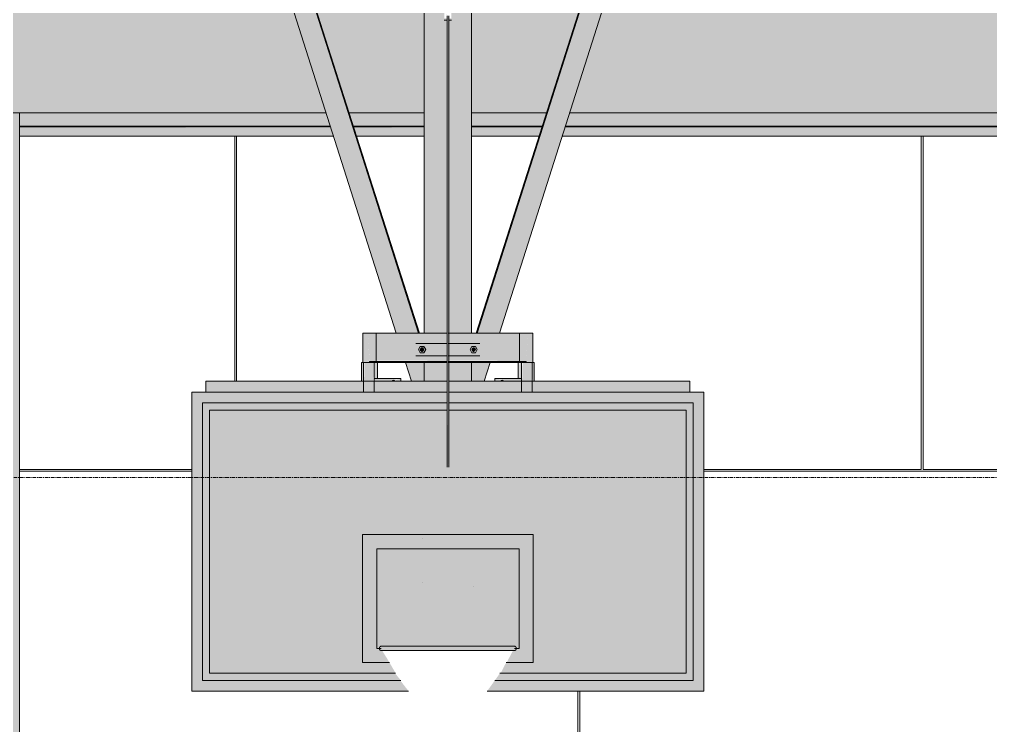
# Model space of a CAD drawing. Header units: inches. Extents: x -54868 to -186, y -265 to 853.
# Drawn here: x -13301.8 to -13165.3, y 109.2 to 208.4 of the extents above; entities that cross this region are included whole.
import ezdxf

# ---------------------------------------------------------------- set-up
doc = ezdxf.new("R2010")
doc.units = ezdxf.units.IN
doc.header["$MEASUREMENT"] = 0
doc.linetypes.add('Grid Line 1_2_', pattern=[0.875, 0.5, -0.125, 0.125, -0.125])
for name, color, linetype, lineweight in [('A-FLOR-LEVL', 51, 'Continuous', 9), ('A-WALL-PATT', 111, 'Continuous', 9), ('L-SITE-WALL', 31, 'Continuous', 9), ('M-HVAC-DUCT', 70, 'Continuous', 9), ('Q-SPCQ', 91, 'Continuous', 9), ('S-BEAM', 12, 'Continuous', 9), ('S-COLS', 52, 'Continuous', 9)]:
    doc.layers.add(name, color=color, linetype=linetype, lineweight=lineweight)

# ---------------------------------------------------------------- blocks, each defined once
blk = doc.blocks.new('Girt_Z - 8_D-V137-Section 6')
at = {"layer": 'S-BEAM'}
h = blk.add_hatch(color=256, dxfattribs=at)
h.paths.add_polyline_path([(-24234.89, 193.38), (-23963.39, 193.38), (-23963.39, 195.27), (-24216.39, 195.27), (-24216.39, 195.7), (-24234.89, 195.7)], flags=0)
h.paths.add_polyline_path([(-25121.39, 193.38), (-25121.39, 195.27), (-25392.89, 195.27), (-25392.89, 193.38), (-25258.01, 193.38)], flags=0)
h.paths.add_polyline_path([(-22801.26, 193.38), (-22801.26, 195.27), (-23076.89, 195.27), (-23076.89, 193.38), (-22804.3, 193.38)], flags=0)
h.paths.add_polyline_path([(-25103.39, 193.38), (-24973.13, 193.38), (-24973.73, 195.27), (-25103.39, 195.27)], flags=0)
h.paths.add_polyline_path([(-25914.63, 193.38), (-25913.59, 193.43), (-25914.15, 193.61), (-25916.39, 194.65), (-25917.89, 195.7), (-25971.39, 195.7), (-25971.39, 193.38), (-25923.27, 193.38)], flags=0)
h.paths.add_polyline_path([(-23094.89, 193.38), (-23094.89, 195.27), (-23366.39, 195.27), (-23366.39, 193.38), (-23184.45, 193.38)], flags=0)
h.paths.add_polyline_path([(-25410.89, 193.38), (-25410.89, 195.27), (-25605.05, 195.27), (-25605.65, 193.38), (-25534.48, 193.38)], flags=0)
h.paths.add_polyline_path([(-23384.39, 193.38), (-23384.39, 195.27), (-23655.89, 195.27), (-23655.89, 193.38), (-23460.92, 193.38)], flags=0)
h.paths.add_polyline_path([(-23673.89, 193.38), (-23673.89, 195.27), (-23945.39, 195.27), (-23945.39, 193.38), (-23737.4, 193.38)], flags=0)
h.paths.add_polyline_path([(-24969.86, 193.38), (-24959.92, 193.38), (-24959.92, 195.27), (-24970.46, 195.27)], flags=0)
h.paths.add_polyline_path([(-25863.89, 193.38), (-25700.39, 193.38), (-25700.39, 195.27), (-25863.89, 195.27), (-25863.89, 193.39)], flags=0)
h.paths.add_polyline_path([(-24290.35, 193.38), (-24252.89, 193.38), (-24252.89, 195.7), (-24270.89, 195.7), (-24270.89, 195.27), (-24524.39, 195.27), (-24524.39, 193.38), (-24428.58, 193.38)], flags=0)
h.paths.add_polyline_path([(-24542.39, 193.38), (-24542.39, 195.27), (-24813.89, 195.27), (-24813.89, 193.38), (-24566.82, 193.38)], flags=0)
h.paths.add_polyline_path([(-25682.39, 193.38), (-25638.69, 193.38), (-25639.3, 195.27), (-25682.39, 195.27)], flags=0)
h.paths.add_polyline_path([(-24831.89, 193.38), (-24831.89, 195.27), (-24939.48, 195.27), (-24940.09, 193.38), (-24843.29, 193.38)], flags=0)
h.paths.add_polyline_path([(-25635.42, 193.38), (-25625.49, 193.38), (-25625.49, 195.27), (-25636.03, 195.27)], flags=0)
h.paths.add_polyline_path([(-24943.36, 193.38), (-24942.75, 195.27), (-24953.29, 195.27), (-24953.29, 193.38), (-24946.97, 193.38)], flags=0)
h.paths.add_polyline_path([(-25618.86, 193.38), (-25608.92, 193.38), (-25608.32, 195.27), (-25618.86, 195.27)], flags=0)
h = blk.add_hatch(color=256, dxfattribs=at)
h.paths.add_polyline_path([(-25971.39, 193.12), (-25912.71, 193.19), (-25913.27, 193.3), (-25971.39, 193.28), (-25971.39, 193.21)], flags=0)
h.paths.add_polyline_path([(-24959.92, 193.12), (-24959.92, 193.3), (-24969.82, 193.26), (-24969.77, 193.12), (-24964.25, 193.12)], flags=0)
h.paths.add_polyline_path([(-24953.29, 193.12), (-24943.42, 193.18), (-24943.38, 193.3), (-24953.29, 193.26), (-24953.29, 193.18)], flags=0)
h.paths.add_polyline_path([(-22801.26, 193.12), (-22801.26, 193.3), (-23076.89, 193.22), (-23076.89, 193.12), (-22804.3, 193.12)], flags=0)
h.paths.add_polyline_path([(-24973.04, 193.12), (-24973.1, 193.3), (-25103.39, 193.26), (-25103.39, 193.12), (-24981.53, 193.12)], flags=0)
h.paths.add_polyline_path([(-24940.17, 193.12), (-24831.89, 193.18), (-24831.89, 193.3), (-24940.12, 193.26), (-24940.15, 193.18)], flags=0)
h.paths.add_polyline_path([(-23094.89, 193.12), (-23094.89, 193.3), (-23366.39, 193.22), (-23366.39, 193.12), (-23184.45, 193.12)], flags=0)
h.paths.add_polyline_path([(-25863.89, 193.12), (-25700.39, 193.2), (-25700.39, 193.3), (-25863.89, 193.28), (-25863.89, 193.21)], flags=0)
h.paths.add_polyline_path([(-25121.39, 193.12), (-25121.39, 193.3), (-25392.89, 193.27), (-25392.89, 193.12), (-25258.01, 193.12)], flags=0)
h.paths.add_polyline_path([(-24813.89, 193.12), (-24542.39, 193.17), (-24542.39, 193.3), (-24813.89, 193.25), (-24813.89, 193.18)], flags=0)
h.paths.add_polyline_path([(-25410.89, 193.12), (-25410.89, 193.3), (-25605.69, 193.27), (-25605.74, 193.12), (-25534.48, 193.12)], flags=0)
h.paths.add_polyline_path([(-23384.39, 193.12), (-23384.39, 193.3), (-23655.89, 193.23), (-23655.89, 193.12), (-23460.92, 193.12)], flags=0)
h.paths.add_polyline_path([(-25682.39, 193.12), (-25638.64, 193.2), (-25638.67, 193.3), (-25682.39, 193.27), (-25682.39, 193.2)], flags=0)
h.paths.add_polyline_path([(-24524.39, 193.12), (-24252.89, 193.16), (-24252.89, 193.3), (-24524.39, 193.25), (-24524.39, 193.17)], flags=0)
h.paths.add_polyline_path([(-23673.89, 193.12), (-23673.89, 193.3), (-23945.39, 193.24), (-23945.39, 193.12), (-23737.4, 193.12)], flags=0)
h.paths.add_polyline_path([(-24234.89, 193.12), (-23963.39, 193.15), (-23963.39, 193.3), (-24234.89, 193.24), (-24234.89, 193.16)], flags=0)
h.paths.add_polyline_path([(-25635.34, 193.12), (-25625.49, 193.2), (-25625.49, 193.3), (-25635.39, 193.27), (-25635.37, 193.2)], flags=0)
h.paths.add_polyline_path([(-25609.01, 193.12), (-25608.95, 193.3), (-25618.86, 193.27), (-25618.86, 193.12)], flags=0)
h = blk.add_hatch(color=256, dxfattribs=at)
h.paths.add_polyline_path([(-22801.26, 192), (-22801.26, 193.12), (-23076.89, 193.12), (-23076.89, 192), (-22804.3, 192)], flags=0)
h.paths.add_polyline_path([(-25971.39, 192), (-25700.39, 192), (-25700.39, 193.12), (-25863.89, 193.12), (-25863.89, 192.64), (-25909.36, 192.68), (-25911.88, 192.97), (-25912.42, 193.12), (-25971.39, 193.12)], flags=0)
h.paths.add_polyline_path([(-23094.89, 192), (-23094.89, 193.12), (-23366.39, 193.12), (-23366.39, 192), (-23184.45, 192)], flags=0)
h.paths.add_polyline_path([(-23384.39, 192), (-23384.39, 193.12), (-23655.89, 193.12), (-23655.89, 192), (-23460.92, 192)], flags=0)
h.paths.add_polyline_path([(-23673.89, 192), (-23673.89, 193.12), (-23945.39, 193.12), (-23945.39, 192), (-23737.4, 192)], flags=0)
h.paths.add_polyline_path([(-23963.39, 192), (-23963.39, 193.12), (-24234.89, 193.12), (-24234.89, 192), (-24013.87, 192)], flags=0)
h.paths.add_polyline_path([(-24252.89, 192), (-24252.89, 193.12), (-24524.39, 193.12), (-24524.39, 192), (-24290.35, 192)], flags=0)
h.paths.add_polyline_path([(-24542.39, 192), (-24542.39, 193.12), (-24813.89, 193.12), (-24813.89, 192), (-24566.82, 192)], flags=0)
h.paths.add_polyline_path([(-24831.89, 192), (-24831.89, 193.12), (-24940.17, 193.12), (-24940.53, 192), (-24843.29, 192)], flags=0)
h.paths.add_polyline_path([(-24943.8, 192), (-24943.44, 193.12), (-24953.29, 193.12), (-24953.29, 192), (-24946.97, 192)], flags=0)
h.paths.add_polyline_path([(-24959.92, 192), (-24959.92, 193.12), (-24969.77, 193.12), (-24969.42, 192), (-24964.25, 192)], flags=0)
h.paths.add_polyline_path([(-24972.69, 192), (-24973.04, 193.12), (-25103.39, 193.12), (-25103.39, 192), (-24981.53, 192)], flags=0)
h.paths.add_polyline_path([(-25121.39, 192), (-25121.39, 193.12), (-25392.89, 193.12), (-25392.89, 192), (-25258.01, 192)], flags=0)
h.paths.add_polyline_path([(-25410.89, 192), (-25410.89, 193.12), (-25605.74, 193.12), (-25606.09, 192), (-25534.48, 192)], flags=0)
h.paths.add_polyline_path([(-25609.36, 192), (-25609.01, 193.12), (-25618.86, 193.12), (-25618.86, 192)], flags=0)
h.paths.add_polyline_path([(-25625.49, 192), (-25625.49, 193.12), (-25635.34, 193.12), (-25634.98, 192), (-25629.52, 192)], flags=0)
h.paths.add_polyline_path([(-25663.77, 192), (-25638.26, 192), (-25638.61, 193.12), (-25682.39, 193.12), (-25682.39, 192), (-25666.61, 192)], flags=0)
h = blk.add_hatch(color=256, dxfattribs=at)
h.paths.add_polyline_path([(-22801.26, 193.3), (-22801.26, 193.38), (-22804.3, 193.3)], flags=0)
h.paths.add_polyline_path([(-25638.67, 193.3), (-25638.69, 193.38), (-25663.77, 193.3)], flags=0)
h.paths.add_polyline_path([(-23094.89, 193.3), (-23094.89, 193.38), (-23184.45, 193.3)], flags=0)
h.paths.add_polyline_path([(-24959.92, 193.3), (-24959.92, 193.38), (-24964.25, 193.3)], flags=0)
h.paths.add_polyline_path([(-23384.39, 193.3), (-23384.39, 193.38), (-23460.92, 193.3)], flags=0)
h.paths.add_polyline_path([(-25700.39, 193.3), (-25700.39, 193.38), (-25741.83, 193.3)], flags=0)
h.paths.add_polyline_path([(-24973.1, 193.3), (-24973.13, 193.38), (-24981.53, 193.3)], flags=0)
h.paths.add_polyline_path([(-23673.89, 193.3), (-23673.89, 193.38), (-23737.4, 193.3)], flags=0)
for p, q in [((-25638.69, 193.38), (-25682.39, 193.38)), ((-25638.67, 193.3), (-25682.39, 193.3)), ((-25625.49, 193.38), (-25635.42, 193.38)), ((-25625.49, 193.3), (-25635.4, 193.3)), ((-25608.92, 193.38), (-25618.86, 193.38)), ((-25608.95, 193.3), (-25618.86, 193.3)), ((-25410.89, 193.3), (-25605.68, 193.3)), ((-25410.89, 193.38), (-25605.65, 193.38))]:
    blk.add_line(p, q, dxfattribs=at)
blk = doc.blocks.new('Basketball_Backstop-Performance_Sports_Systems-3103-Ceiling_Hung - 27_-0_ to 27_-11 7_8_-652462-Section 6')
at = {"layer": 'Q-SPCQ'}
h = blk.add_hatch(color=256, dxfattribs=at)
h.paths.add_polyline_path([(-25627.27, 157.56), (-25625.39, 157.56), (-25625.39, 160.19), (-25628.11, 160.19)], flags=0)
h.paths.add_polyline_path([(-25626.29, 164.31), (-25663.62, 281.37), (-25665.19, 281.37), (-25666.61, 280.92), (-25629.43, 164.31)], flags=0)
for points in [[(-25626.29, 164.31), (-25626.15, 164.31), (-25663.49, 281.37), (-25663.62, 281.37), (-25626.66, 165.48)], [(-25618.19, 164.31), (-25618.06, 164.31), (-25580.73, 281.37), (-25580.86, 281.37), (-25617.82, 165.48)], [(-25622.17, 145.86), (-25622.06, 145.96), (-25622.04, 146.07), (-25622.11, 208.89), (-25622.17, 208.88), (-25622.17, 146.73)], [(-25625.92, 161.78), (-25625.62, 161.82), (-25625.58, 162.12), (-25625.92, 162.22), (-25626.02, 162.12)], [(-25618.55, 161.75), (-25618.33, 161.87), (-25618.3, 162), (-25618.48, 162.24), (-25618.73, 162.18), (-25618.8, 162), (-25618.73, 161.82)], [(-25634.3, 157.56), (-25634.05, 157.56), (-25634.11, 160.19), (-25634.3, 160.19)], [(-25634.05, 157.56), (-25633.92, 157.56), (-25633.99, 160.19), (-25634.05, 160.19)], [(-25633.92, 157.56), (-25632.67, 157.56), (-25632.67, 160.19), (-25633.92, 160.19)], [(-25632.55, 157.56), (-25632.55, 157.62), (-25632.61, 160.19), (-25632.67, 160.19), (-25632.61, 157.56), (-25632.56, 157.56)], [(-25632.3, 157.94), (-25632.3, 160.19), (-25632.55, 160.19), (-25632.55, 157.94)], [(-25632.3, 157.94), (-25632.05, 157.94), (-25632.12, 160.19), (-25632.3, 160.19)], [(-25612.24, 157.94), (-25612.05, 157.94), (-25612.11, 160.19), (-25612.3, 160.19), (-25612.26, 157.94)], [(-25611.8, 157.94), (-25611.8, 160.19), (-25612.05, 160.19), (-25612.05, 157.94)], [(-25611.7, 157.56), (-25611.67, 157.56), (-25611.74, 160.19), (-25611.8, 160.19), (-25611.73, 157.56), (-25611.71, 157.56)], [(-25610.42, 157.56), (-25610.42, 160.19), (-25611.67, 160.19), (-25611.67, 157.56)], [(-25610.3, 157.56), (-25610.36, 160.19), (-25610.42, 160.19), (-25610.36, 157.56), (-25610.3, 157.56)], [(-25610.06, 157.56), (-25610.05, 157.56), (-25610.12, 160.19), (-25610.3, 160.19), (-25610.22, 157.56), (-25610.08, 157.56)], [(-25612.79, 120), (-25612.59, 120.16), (-25612.85, 120.27), (-25613.29, 120.31), (-25614.04, 120.26), (-25617.03, 120.28), (-25617.03, 120.25), (-25619.2, 120.31), (-25621.09, 120.26), (-25623.18, 120.31), (-25625.37, 120.28), (-25626.98, 120.31), (-25629.85, 120.3), (-25631.5, 120.27), (-25631.76, 120.16), (-25631.5, 120), (-25612.85, 120)], [(-25621.17, 119.69), (-25618.26, 119.71), (-25616.56, 119.71), (-25613.51, 119.69), (-25612.85, 119.73), (-25612.59, 119.84), (-25612.85, 120), (-25631.56, 120), (-25631.76, 119.84), (-25631.5, 119.73), (-25631, 119.69), (-25629.52, 119.72), (-25627.32, 119.72), (-25625.2, 119.69), (-25625.15, 119.69), (-25623.26, 119.74), (-25621.22, 119.69)]]:
    blk.add_hatch(color=256, dxfattribs=at).paths.add_polyline_path(points, flags=0)
h = blk.add_hatch(color=256, dxfattribs=at)
h.paths.add_polyline_path([(-25625.13, 157.56), (-25622.29, 157.56), (-25622.29, 160.19), (-25625.39, 160.19), (-25625.37, 157.56)], flags=0)
h.paths.add_polyline_path([(-25620.72, 157.56), (-25618.96, 157.56), (-25618.97, 160.19), (-25622.04, 160.19), (-25622.04, 157.56), (-25620.88, 157.56)], flags=0)
h.paths.add_polyline_path([(-25618.97, 164.31), (-25618.86, 164.31), (-25618.94, 224.79), (-25619.94, 224.75), (-25622.01, 224.75), (-25621.95, 213.06), (-25621.67, 213.06), (-25621.67, 211.92), (-25621.79, 211.92), (-25621.79, 211.69), (-25621.67, 211.64), (-25621.67, 210.67), (-25621.23, 210.67), (-25621.23, 210.42), (-25621.11, 210.36), (-25621.11, 209.94), (-25621.23, 209.94), (-25621.32, 209.7), (-25621.67, 209.64), (-25621.67, 208.57), (-25621.79, 208.57), (-25621.86, 208.56), (-25621.98, 208.56), (-25622.04, 164.31), (-25619.07, 164.31)], flags=0)
h.paths.add_polyline_path([(-25622.36, 208.88), (-25622.29, 209.12), (-25622.36, 209.06)], flags=0)
h.paths.add_polyline_path([(-25623.32, 224.76), (-25623.66, 224.79), (-25623.48, 224.77)], flags=0)
h.paths.add_polyline_path([(-25625.2, 164.31), (-25622.29, 164.31), (-25622.36, 208.56), (-25622.48, 208.57), (-25622.54, 208.57), (-25622.67, 208.57), (-25622.67, 209.75), (-25623.11, 209.75), (-25623.11, 209.94), (-25623.23, 210.01), (-25623.23, 210.42), (-25623.11, 210.42), (-25623.03, 210.62), (-25622.67, 210.62), (-25622.67, 211.69), (-25622.54, 211.69), (-25622.54, 211.92), (-25622.67, 211.92), (-25622.61, 213.06), (-25622.36, 213.06), (-25622.33, 224.75), (-25625.49, 224.75), (-25625.41, 164.31), (-25625.37, 164.31)], flags=0)
h.paths.add_polyline_path([(-25622.54, 210.42), (-25622.48, 210.47), (-25622.54, 210.43)], flags=0)
h.paths.add_polyline_path([(-25622.36, 210.93), (-25622.33, 210.94), (-25622.36, 210.94)], flags=0)
h.paths.add_polyline_path([(-25622.01, 211.46), (-25621.98, 211.51), (-25622.01, 211.48)], flags=0)
h.paths.add_polyline_path([(-25622.61, 213.77), (-25622.54, 213.91), (-25622.39, 213.83), (-25622.54, 213.79)], flags=0)
h.paths.add_polyline_path([(-25621.02, 225.24), (-25620.87, 225.2), (-25620.88, 225.23)], flags=0)
h.paths.add_polyline_path([(-25619.8, 225.19), (-25618.86, 225.25), (-25618.86, 281.37), (-25621.23, 281.29), (-25621.23, 281.18), (-25621.11, 281.11), (-25621.11, 280.7), (-25621.23, 280.7), (-25621.32, 280.45), (-25621.67, 280.45), (-25621.67, 279.24), (-25621.23, 279.24), (-25621.23, 278.99), (-25621.11, 278.93), (-25621.11, 278.51), (-25621.23, 278.51), (-25621.32, 278.26), (-25621.67, 278.21), (-25621.67, 277.14), (-25621.79, 277.14), (-25621.86, 277.13), (-25621.98, 277.13), (-25622.01, 225.25), (-25619.83, 225.2)], flags=0)
h.paths.add_polyline_path([(-25622.36, 277.45), (-25622.33, 277.63), (-25622.36, 277.63)], flags=0)
h.paths.add_polyline_path([(-25623.66, 225.19), (-25622.33, 225.25), (-25622.36, 277.13), (-25622.48, 277.14), (-25622.54, 277.14), (-25622.67, 277.14), (-25622.67, 278.31), (-25623.11, 278.31), (-25623.11, 278.51), (-25623.23, 278.57), (-25623.23, 278.99), (-25623.11, 278.99), (-25623.02, 279.19), (-25622.67, 279.19), (-25622.67, 280.43), (-25623.11, 280.43), (-25623.11, 280.7), (-25623.23, 280.76), (-25623.23, 281.18), (-25623.11, 281.19), (-25623.11, 281.37), (-25625.49, 281.37), (-25625.45, 225.23), (-25624.85, 225.23), (-25623.56, 225.2)], flags=0)
h.paths.add_polyline_path([(-25621.86, 278.99), (-25621.79, 278.99), (-25621.86, 279.12)], flags=0)
h.paths.add_polyline_path([(-25622.36, 279.5), (-25622.32, 279.58), (-25622.36, 279.51)], flags=0)
h.paths.add_polyline_path([(-25622.02, 280.02), (-25621.98, 280.08), (-25622.02, 280.05)], flags=0)
h = blk.add_hatch(color=256, dxfattribs=at)
h.paths.add_polyline_path([(-25618.96, 157.56), (-25617.08, 157.56), (-25616.24, 160.19), (-25618.96, 160.19)], flags=0)
h.paths.add_polyline_path([(-25618.06, 164.31), (-25614.92, 164.31), (-25577.74, 280.92), (-25579.16, 281.37), (-25580.73, 281.37), (-25617.69, 165.48)], flags=0)
h = blk.add_hatch(color=256, dxfattribs=at)
h.paths.add_polyline_path([(-25622.17, 208.89), (-25622.23, 209.06), (-25622.23, 209.01), (-25622.17, 208.9)], flags=0)
h.paths.add_polyline_path([(-25622.17, 145.86), (-25622.23, 208.89), (-25622.29, 208.88), (-25622.23, 145.88), (-25622.2, 145.86)], flags=0)
h = blk.add_hatch(color=256, dxfattribs=at)
h.paths.add_polyline_path([(-25633.42, 164.31), (-25633.17, 160.31), (-25632.24, 160.31), (-25632.27, 164.31), (-25633.17, 164.31)], flags=0)
h.paths.add_polyline_path([(-25633.84, 160.19), (-25633.17, 160.19), (-25633.42, 164.31), (-25634.11, 164.31), (-25634.03, 160.19), (-25633.92, 160.19)], flags=0)
h = blk.add_hatch(color=256, dxfattribs=at)
h.paths.add_polyline_path([(-25632.24, 160.44), (-25622.29, 160.44), (-25622.29, 164.31), (-25632.24, 164.31), (-25632.24, 160.79)], flags=0)
h.paths.add_polyline_path([(-25622.04, 160.44), (-25612.11, 160.44), (-25612.11, 164.31), (-25622.04, 164.31), (-25622.04, 160.79)], flags=0)
h.paths.add_polyline_path([(-25618.3, 161.56), (-25618.3, 161.89), (-25618.04, 162), (-25618.19, 161.75)], flags=0)
h.paths.add_polyline_path([(-25618.33, 161.56), (-25618.73, 161.62), (-25618.55, 161.75), (-25618.3, 161.56)], flags=0)
h.paths.add_polyline_path([(-25619.05, 162), (-25618.8, 162.42), (-25618.8, 162.11), (-25618.96, 162.04)], flags=0)
h.paths.add_polyline_path([(-25618.8, 161.56), (-25619.05, 162), (-25618.77, 161.82), (-25618.78, 161.75)], flags=0)
h.paths.add_polyline_path([(-25625.58, 162.12), (-25625.62, 161.82), (-25625.94, 161.84), (-25626.02, 162.12), (-25625.85, 162.2)], flags=0)
h.paths.add_polyline_path([(-25626.05, 161.56), (-25625.8, 161.75), (-25625.55, 161.56), (-25625.58, 161.87), (-25625.29, 162), (-25625.58, 162.12), (-25625.58, 162.41), (-25625.8, 162.25), (-25626.05, 162.44), (-25626.02, 162.12), (-25626.3, 162), (-25626.02, 161.87), (-25626.03, 161.75)], flags=0)
h.paths.add_polyline_path([(-25625.58, 161.56), (-25626.05, 161.56), (-25626.3, 162), (-25626.02, 162.44), (-25625.55, 162.44), (-25625.29, 162), (-25625.55, 161.56)], flags=0)
h.paths.add_polyline_path([(-25618.55, 161.75), (-25618.77, 161.92), (-25618.77, 162.08), (-25618.73, 162.18), (-25618.48, 162.24), (-25618.3, 162), (-25618.42, 161.82), (-25618.52, 161.77)], flags=0)
h.paths.add_polyline_path([(-25618.3, 162.44), (-25618.55, 162.25), (-25618.77, 162.44), (-25618.33, 162.44)], flags=0)
h.paths.add_polyline_path([(-25618.04, 162), (-25618.33, 162.12), (-25618.3, 162.44), (-25618.19, 162.25)], flags=0)
h = blk.add_hatch(color=256, dxfattribs=at)
h.paths.add_polyline_path([(-25610.93, 164.31), (-25612.11, 164.31), (-25612.08, 160.31), (-25611.17, 160.31), (-25611.14, 160.79)], flags=0)
h.paths.add_polyline_path([(-25610.27, 160.19), (-25610.24, 160.19), (-25610.27, 164.31), (-25610.93, 164.31), (-25611.17, 160.19), (-25610.3, 160.19)], flags=0)
h = blk.add_hatch(color=256, dxfattribs=at)
h.paths.add_polyline_path([(-25618.3, 162.44), (-25618.8, 162.44), (-25618.55, 162.25)], flags=0)
h.paths.add_polyline_path([(-25618.04, 162), (-25618.3, 162.42), (-25618.3, 162.11)], flags=0)
h.paths.add_polyline_path([(-25618.3, 161.56), (-25618.04, 162), (-25618.33, 161.82), (-25618.3, 161.58)], flags=0)
h.paths.add_polyline_path([(-25618.3, 161.56), (-25618.55, 161.75), (-25618.73, 161.56), (-25618.33, 161.56)], flags=0)
h.paths.add_polyline_path([(-25626.05, 161.56), (-25625.55, 161.56), (-25625.8, 161.75)], flags=0)
h.paths.add_polyline_path([(-25626.05, 162.44), (-25625.8, 162.25), (-25625.55, 162.44)], flags=0)
h.paths.add_polyline_path([(-25626.3, 162), (-25626.02, 162.12), (-25626.05, 162.44), (-25626.23, 162.12)], flags=0)
h.paths.add_polyline_path([(-25626.05, 161.56), (-25626.02, 161.87), (-25626.3, 162), (-25626.18, 161.78)], flags=0)
h.paths.add_polyline_path([(-25618.8, 161.56), (-25618.8, 161.89), (-25619.05, 162), (-25618.95, 161.82)], flags=0)
h.paths.add_polyline_path([(-25625.55, 161.56), (-25625.29, 162), (-25625.58, 161.87), (-25625.57, 161.78)], flags=0)
h.paths.add_polyline_path([(-25625.29, 162), (-25625.55, 162.44), (-25625.58, 162.12)], flags=0)
h.paths.add_polyline_path([(-25619.05, 162), (-25618.77, 162.16), (-25618.8, 162.44), (-25619.02, 162.06)], flags=0)
h = blk.add_hatch(color=256, dxfattribs=at)
h.paths.add_polyline_path([(-25622.29, 160.19), (-25622.29, 160.31), (-25633.17, 160.31), (-25633.17, 160.19), (-25629.52, 160.19)], flags=0)
h.paths.add_polyline_path([(-25622.04, 160.19), (-25611.17, 160.19), (-25611.17, 160.31), (-25622.04, 160.31)], flags=0)
h = blk.add_hatch(color=256, dxfattribs=at)
h.paths.add_polyline_path([(-25622.29, 160.31), (-25622.29, 160.44), (-25632.24, 160.35), (-25632.24, 160.31), (-25629.52, 160.31)], flags=0)
h.paths.add_polyline_path([(-25620.88, 160.31), (-25612.11, 160.38), (-25612.11, 160.44), (-25622.04, 160.36), (-25622.04, 160.31)], flags=0)
h = blk.add_hatch(color=256, dxfattribs=at)
h.paths.add_polyline_path([(-25656.17, 156), (-25622.29, 156), (-25622.29, 157.56), (-25656.17, 157.56), (-25656.17, 156.11)], flags=0)
h.paths.add_polyline_path([(-25593.09, 156), (-25588.17, 156), (-25588.17, 157.56), (-25622.04, 157.56), (-25622.04, 156), (-25594.17, 156)], flags=0)
h = blk.add_hatch(color=256, dxfattribs=at)
h.paths.add_polyline_path([(-25628.8, 157.94), (-25629.68, 157.62), (-25629.54, 157.56), (-25628.8, 157.56)], flags=0)
h.paths.add_polyline_path([(-25632.55, 157.56), (-25629.98, 157.62), (-25629.89, 157.68), (-25628.8, 157.94), (-25632.55, 157.94)], flags=0)
h.paths.add_polyline_path([(-25611.8, 157.56), (-25611.8, 157.94), (-25615.55, 157.94), (-25613.8, 157.56), (-25612.24, 157.56)], flags=0)
h.paths.add_polyline_path([(-25614.71, 157.56), (-25614.57, 157.68), (-25615.55, 157.94), (-25615.55, 157.56), (-25614.8, 157.56)], flags=0)
h = blk.add_hatch(color=256, dxfattribs=at)
h.paths.add_polyline_path([(-25658.17, 114), (-25627.7, 114), (-25628.87, 115.5), (-25656.67, 115.5), (-25656.67, 154.5), (-25622.29, 154.5), (-25622.29, 156), (-25658.17, 156), (-25658.17, 132.67)], flags=0)
h.paths.add_polyline_path([(-25616.65, 114), (-25586.17, 114), (-25586.17, 156), (-25622.04, 156), (-25622.04, 154.5), (-25587.67, 154.5), (-25587.67, 115.5), (-25615.57, 115.5), (-25616.37, 114.38)], flags=0)
h = blk.add_hatch(color=256, dxfattribs=at)
h.paths.add_polyline_path([(-25612.24, 115.5), (-25587.67, 115.5), (-25587.67, 154.5), (-25622.04, 154.5), (-25622.04, 153.5), (-25588.67, 153.5), (-25588.67, 116.5), (-25614.86, 116.5), (-25615.57, 115.5), (-25613.93, 115.5)], flags=0)
h.paths.add_polyline_path([(-25638.16, 115.5), (-25628.78, 115.5), (-25629.59, 116.5), (-25655.67, 116.5), (-25655.67, 153.5), (-25622.29, 153.5), (-25622.29, 154.5), (-25656.67, 154.5), (-25656.67, 115.5), (-25655.44, 115.5)], flags=0)
h.paths.add_polyline_path([(-25630.56, 118), (-25630.37, 118.01), (-25631.42, 119.72), (-25631.61, 119.78), (-25631.76, 119.84), (-25631.56, 120), (-25632.17, 120), (-25632.17, 134), (-25612.17, 134), (-25612.24, 120), (-25612.73, 119.95), (-25612.59, 119.84), (-25613.09, 119.58), (-25613.9, 118), (-25610.17, 118), (-25610.17, 136), (-25634.17, 136), (-25634.17, 118), (-25630.57, 118)], flags=0)
h = blk.add_hatch(color=256, dxfattribs=at)
h.paths.add_polyline_path([(-25655.67, 116.5), (-25629.52, 116.54), (-25630, 117.35), (-25630.37, 118), (-25634.17, 118), (-25634.17, 136), (-25610.17, 136), (-25610.17, 118), (-25613.98, 118), (-25614.76, 116.5), (-25588.67, 116.5), (-25588.67, 153.5), (-25622.04, 153.5), (-25622.11, 145.88), (-25622.23, 145.88), (-25622.29, 146.07), (-25622.29, 153.5), (-25655.67, 153.5), (-25655.67, 132.67)], flags=0)
h.paths.add_polyline_path([(-25612.79, 120), (-25612.17, 120), (-25612.24, 134), (-25632.17, 134), (-25632.17, 120), (-25631.56, 120), (-25631.76, 120.16), (-25631.25, 120.29), (-25630.24, 120.31), (-25618.27, 120.31), (-25612.79, 120.24), (-25612.64, 120.12)], flags=0)
for p, q in [((-25626.29, 164.31), (-25663.62, 281.37)), ((-25626.15, 164.31), (-25663.49, 281.37)), ((-25580.86, 281.37), (-25618.19, 164.31)), ((-25618.06, 164.31), (-25580.73, 281.37)), ((-25629.43, 164.31), (-25666.61, 280.92)), ((-25614.92, 164.31), (-25577.74, 280.92)), ((-25625.49, 224.84), (-25625.49, 164.31)), ((-25618.86, 164.31), (-25618.86, 224.84)), ((-25622.29, 208.89), (-25622.29, 145.46)), ((-25622.04, 145.46), (-25622.04, 208.89)), ((-25622.67, 208.31), (-25622.54, 208.31)), ((-25622.48, 208.31), (-25622.36, 208.31)), ((-25621.98, 208.31), (-25621.86, 208.31)), ((-25621.79, 208.31), (-25621.67, 208.31)), ((-25634.11, 164.31), (-25634.11, 160.19)), ((-25634.11, 164.31), (-25632.24, 164.31)), ((-25632.24, 160.31), (-25632.24, 164.31)), ((-25622.22, 164.31), (-25632.24, 164.31)), ((-25612.11, 164.31), (-25622.12, 164.31)), ((-25612.11, 164.31), (-25612.11, 160.31)), ((-25612.11, 164.31), (-25610.24, 164.31)), ((-25610.24, 160.19), (-25610.24, 164.31)), ((-25622.22, 162.87), (-25626.67, 162.87)), ((-25626.05, 162.44), (-25626.3, 162)), ((-25625.55, 162.44), (-25626.05, 162.44)), ((-25625.29, 162), (-25625.55, 162.44)), ((-25617.67, 162.87), (-25622.12, 162.87)), ((-25618.8, 162.44), (-25619.05, 162)), ((-25618.3, 162.44), (-25618.8, 162.44)), ((-25618.04, 162), (-25618.3, 162.44)), ((-25626.67, 161.12), (-25622.22, 161.12)), ((-25626.3, 162), (-25626.05, 161.56)), ((-25626.05, 161.56), (-25625.55, 161.56)), ((-25625.55, 161.56), (-25625.29, 162)), ((-25622.12, 161.12), (-25617.67, 161.12)), ((-25619.05, 162), (-25618.8, 161.56)), ((-25618.8, 161.56), (-25618.3, 161.56)), ((-25618.3, 161.56), (-25618.04, 162)), ((-25634.3, 160.19), (-25634.3, 157.56)), ((-25634.3, 160.19), (-25634.05, 160.19)), ((-25634.05, 160.19), (-25634.05, 156)), ((-25634.05, 160.19), (-25633.92, 160.19)), ((-25633.92, 160.19), (-25632.67, 160.19)), ((-25633.17, 160.19), (-25633.17, 160.31)), ((-25622.22, 160.31), (-25633.17, 160.31)), ((-25632.67, 160.19), (-25632.55, 160.19)), ((-25632.57, 160.19), (-25632.3, 160.19)), ((-25632.55, 156), (-25632.55, 160.19)), ((-25632.3, 160.19), (-25632.06, 160.19)), ((-25622.22, 160.19), (-25632.06, 160.19)), ((-25632.05, 157.94), (-25632.05, 160.19)), ((-25627.27, 157.56), (-25628.11, 160.19)), ((-25625.49, 160.19), (-25625.49, 157.56)), ((-25611.17, 160.31), (-25622.12, 160.31)), ((-25612.29, 160.19), (-25622.12, 160.19)), ((-25618.86, 157.56), (-25618.86, 160.19)), ((-25617.08, 157.56), (-25616.24, 160.19)), ((-25612.3, 160.19), (-25612.3, 157.94)), ((-25612.29, 160.19), (-25612.05, 160.19)), ((-25612.05, 160.19), (-25611.78, 160.19)), ((-25611.8, 160.19), (-25611.8, 156)), ((-25611.8, 160.19), (-25611.67, 160.19)), ((-25611.67, 160.19), (-25610.42, 160.19)), ((-25611.17, 160.31), (-25611.17, 160.19)), ((-25610.42, 160.19), (-25610.3, 160.19)), ((-25610.3, 160.19), (-25610.05, 160.19)), ((-25610.3, 156), (-25610.3, 160.19)), ((-25610.05, 157.56), (-25610.05, 160.19)), ((-25656.17, 156), (-25656.17, 157.56)), ((-25656.17, 157.56), (-25622.25, 157.56)), ((-25628.8, 157.94), (-25632.55, 157.94)), ((-25632.55, 157.94), (-25632.55, 157.56)), ((-25628.8, 157.56), (-25628.8, 157.94)), ((-25622.09, 157.56), (-25588.17, 157.56)), ((-25615.55, 157.94), (-25615.55, 157.56)), ((-25611.8, 157.94), (-25615.55, 157.94)), ((-25611.8, 157.56), (-25611.8, 157.94)), ((-25588.17, 157.56), (-25588.17, 156)), ((-25622.25, 156), (-25658.17, 156)), ((-25658.17, 156), (-25658.17, 114)), ((-25586.17, 156), (-25622.09, 156)), ((-25586.17, 114), (-25586.17, 156)), ((-25656.67, 115.5), (-25656.67, 154.5)), ((-25656.67, 154.5), (-25622.25, 154.5)), ((-25622.25, 154.5), (-25656.67, 154.5)), ((-25656.67, 154.5), (-25656.67, 115.5)), ((-25622.09, 154.5), (-25587.67, 154.5)), ((-25587.67, 154.5), (-25622.09, 154.5)), ((-25587.67, 154.5), (-25587.67, 115.5)), ((-25587.67, 115.5), (-25587.67, 154.5)), ((-25622.25, 153.5), (-25655.67, 153.5)), ((-25655.67, 153.5), (-25655.67, 116.5)), ((-25655.67, 116.5), (-25655.67, 153.5)), ((-25655.67, 153.5), (-25622.25, 153.5)), ((-25588.67, 153.5), (-25622.09, 153.5)), ((-25622.09, 153.5), (-25588.67, 153.5)), ((-25588.67, 116.5), (-25588.67, 153.5)), ((-25588.67, 153.5), (-25588.67, 116.5)), ((-25634.17, 118), (-25634.17, 136)), ((-25634.17, 136), (-25610.17, 136)), ((-25610.17, 136), (-25634.17, 136)), ((-25634.17, 136), (-25634.17, 118)), ((-25625.79, 135.44), (-25625.8, 135.44)), ((-25618.56, 135.94), (-25618.55, 135.94)), ((-25610.17, 136), (-25610.17, 118)), ((-25610.17, 118), (-25610.17, 136)), ((-25612.17, 134), (-25632.17, 134)), ((-25632.17, 134), (-25632.17, 120)), ((-25632.17, 120), (-25632.17, 134)), ((-25632.17, 134), (-25612.17, 134)), ((-25612.17, 120), (-25612.17, 134)), ((-25612.17, 134), (-25612.17, 120)), ((-25625.79, 129.25), (-25625.8, 129.25)), ((-25618.56, 128.75), (-25618.55, 128.75)), ((-25626.67, 120.31), (-25625.3, 120.31)), ((-25625.42, 120.31), (-25625.67, 120.31)), ((-25625.67, 120.3), (-25625.67, 120.31)), ((-25625.3, 120.31), (-25619.05, 120.31)), ((-25619.05, 120.31), (-25617.67, 120.31)), ((-25618.67, 120.31), (-25618.92, 120.31)), ((-25618.67, 120.31), (-25618.67, 120.3)), ((-25632.17, 120), (-25631.56, 120)), ((-25631.56, 120), (-25632.17, 120)), ((-25612.79, 120), (-25612.17, 120)), ((-25612.17, 120), (-25612.79, 120)), ((-25630.37, 118), (-25634.17, 118)), ((-25634.17, 118), (-25630.37, 118)), ((-25610.17, 118), (-25613.98, 118)), ((-25613.98, 118), (-25610.17, 118)), ((-25655.67, 116.5), (-25629.52, 116.5)), ((-25629.52, 116.5), (-25655.67, 116.5)), ((-25614.86, 116.5), (-25588.67, 116.5)), ((-25588.67, 116.5), (-25614.86, 116.5)), ((-25628.78, 115.5), (-25656.67, 115.5)), ((-25656.67, 115.5), (-25628.78, 115.5)), ((-25587.67, 115.5), (-25615.57, 115.5)), ((-25615.57, 115.5), (-25587.67, 115.5)), ((-25658.17, 114), (-25627.69, 114)), ((-25616.65, 114), (-25586.17, 114))]:
    blk.add_line(p, q, dxfattribs=at)
at = {"layer": 'Q-SPCQ', "flags": 128}
for points in [[(-25625.86, 162.24), (-25625.85, 162.24), (-25625.84, 162.25), (-25625.83, 162.25), (-25625.82, 162.25), (-25625.81, 162.25), (-25625.8, 162.25), (-25625.8, 162.25)], [(-25625.8, 161.75), (-25625.81, 161.75), (-25625.82, 161.75), (-25625.83, 161.75), (-25625.84, 161.75), (-25625.85, 161.75), (-25625.86, 161.76)], [(-25625.8, 162.25), (-25625.8, 162.25), (-25625.79, 162.25), (-25625.77, 162.25)], [(-25625.78, 161.75), (-25625.79, 161.75), (-25625.8, 161.75), (-25625.8, 161.75)], [(-25618.57, 162.25), (-25618.56, 162.25), (-25618.55, 162.25), (-25618.55, 162.25)], [(-25618.55, 161.75), (-25618.55, 161.75), (-25618.56, 161.75)], [(-25618.55, 162.25), (-25618.54, 162.25), (-25618.53, 162.25), (-25618.52, 162.25), (-25618.51, 162.25), (-25618.5, 162.25), (-25618.49, 162.24)], [(-25618.51, 161.75), (-25618.52, 161.75), (-25618.53, 161.75), (-25618.54, 161.75), (-25618.55, 161.75), (-25618.55, 161.75)], [(-25631.8, 120), (-25631.8, 120.01), (-25631.8, 120.02), (-25631.8, 120.04), (-25631.79, 120.05), (-25631.79, 120.06), (-25631.79, 120.07), (-25631.79, 120.09), (-25631.78, 120.1), (-25631.78, 120.11), (-25631.77, 120.12), (-25631.77, 120.13), (-25631.76, 120.14), (-25631.76, 120.16), (-25631.75, 120.17), (-25631.74, 120.18), (-25631.74, 120.19), (-25631.73, 120.2), (-25631.72, 120.21), (-25631.71, 120.22), (-25631.7, 120.22), (-25631.7, 120.23), (-25631.69, 120.24), (-25631.68, 120.25), (-25631.67, 120.26), (-25631.66, 120.26), (-25631.64, 120.27), (-25631.63, 120.28), (-25631.62, 120.28), (-25631.61, 120.29), (-25631.6, 120.29), (-25631.59, 120.3), (-25631.58, 120.3), (-25631.56, 120.3), (-25631.55, 120.31), (-25631.54, 120.31), (-25631.53, 120.31), (-25631.51, 120.31), (-25631.5, 120.31), (-25631.49, 120.31), (-25631.49, 120.31)], [(-25612.86, 120.31), (-25612.87, 120.31), (-25612.89, 120.31), (-25612.93, 120.31), (-25612.98, 120.31), (-25613.05, 120.31), (-25613.13, 120.31), (-25613.22, 120.31), (-25613.33, 120.31), (-25613.46, 120.31), (-25613.6, 120.31), (-25613.75, 120.31), (-25613.91, 120.31), (-25614.09, 120.31), (-25614.28, 120.31), (-25614.49, 120.31), (-25614.7, 120.31), (-25614.93, 120.31), (-25615.17, 120.31), (-25615.42, 120.31), (-25615.69, 120.31), (-25615.96, 120.31), (-25616.24, 120.31), (-25616.53, 120.31), (-25616.83, 120.31), (-25617.14, 120.31), (-25617.46, 120.31), (-25617.78, 120.31), (-25618.12, 120.31), (-25618.46, 120.31), (-25618.8, 120.31), (-25619.15, 120.31), (-25619.5, 120.31), (-25619.86, 120.31), (-25620.23, 120.31), (-25620.59, 120.31), (-25620.96, 120.31), (-25621.33, 120.31), (-25621.7, 120.31), (-25622.07, 120.31), (-25622.45, 120.31), (-25622.82, 120.31), (-25623.19, 120.31), (-25623.56, 120.31), (-25623.93, 120.31), (-25624.29, 120.31), (-25624.65, 120.31), (-25625.01, 120.31), (-25625.36, 120.31), (-25625.71, 120.31), (-25626.05, 120.31), (-25626.38, 120.31), (-25626.71, 120.31), (-25627.04, 120.31), (-25627.35, 120.31), (-25627.65, 120.31), (-25627.95, 120.31), (-25628.24, 120.31), (-25628.52, 120.31), (-25628.78, 120.31), (-25629.04, 120.31), (-25629.29, 120.31), (-25629.52, 120.31), (-25629.74, 120.31), (-25629.96, 120.31), (-25630.15, 120.31), (-25630.34, 120.31), (-25630.51, 120.31), (-25630.67, 120.31), (-25630.82, 120.31), (-25630.95, 120.31), (-25631.07, 120.31), (-25631.17, 120.31), (-25631.26, 120.31), (-25631.33, 120.31), (-25631.39, 120.31), (-25631.44, 120.31), (-25631.47, 120.31), (-25631.48, 120.31), (-25631.49, 120.31)], [(-25631.49, 120.31), (-25631.48, 120.31), (-25631.46, 120.31), (-25631.42, 120.31), (-25631.37, 120.31), (-25631.3, 120.31), (-25631.22, 120.31), (-25631.12, 120.31), (-25631.01, 120.31), (-25630.89, 120.31), (-25630.75, 120.31), (-25630.6, 120.31), (-25630.43, 120.31), (-25630.26, 120.31), (-25630.06, 120.31), (-25629.86, 120.31), (-25629.64, 120.31), (-25629.42, 120.31), (-25629.18, 120.31), (-25628.92, 120.31), (-25628.66, 120.31), (-25628.39, 120.31), (-25628.11, 120.31), (-25627.82, 120.31), (-25627.51, 120.31), (-25627.21, 120.31), (-25626.89, 120.31), (-25626.56, 120.31), (-25626.23, 120.31), (-25625.89, 120.31), (-25625.55, 120.31), (-25625.2, 120.31), (-25624.84, 120.31), (-25624.49, 120.31), (-25624.12, 120.31), (-25623.76, 120.31), (-25623.39, 120.31), (-25623.02, 120.31), (-25622.65, 120.31), (-25622.27, 120.31), (-25621.9, 120.31), (-25621.53, 120.31), (-25621.16, 120.31), (-25620.79, 120.31), (-25620.42, 120.31), (-25620.06, 120.31), (-25619.7, 120.31), (-25619.34, 120.31), (-25618.99, 120.31), (-25618.64, 120.31), (-25618.3, 120.31), (-25617.96, 120.31), (-25617.63, 120.31), (-25617.31, 120.31), (-25617, 120.31), (-25616.69, 120.31), (-25616.4, 120.31), (-25616.11, 120.31), (-25615.83, 120.31), (-25615.56, 120.31), (-25615.31, 120.31), (-25615.06, 120.31), (-25614.83, 120.31), (-25614.6, 120.31), (-25614.39, 120.31), (-25614.19, 120.31), (-25614.01, 120.31), (-25613.84, 120.31), (-25613.68, 120.31), (-25613.53, 120.31), (-25613.4, 120.31), (-25613.28, 120.31), (-25613.18, 120.31), (-25613.09, 120.31), (-25613.01, 120.31), (-25612.95, 120.31), (-25612.91, 120.31), (-25612.88, 120.31), (-25612.86, 120.31), (-25612.86, 120.31)], [(-25612.86, 120.31), (-25612.85, 120.31), (-25612.84, 120.31), (-25612.82, 120.31), (-25612.81, 120.31), (-25612.8, 120.31), (-25612.79, 120.3), (-25612.78, 120.3), (-25612.76, 120.3), (-25612.75, 120.29), (-25612.74, 120.29), (-25612.73, 120.28), (-25612.72, 120.28), (-25612.71, 120.27), (-25612.7, 120.26), (-25612.68, 120.26), (-25612.67, 120.25), (-25612.66, 120.24), (-25612.66, 120.23), (-25612.65, 120.23), (-25612.64, 120.22), (-25612.63, 120.21), (-25612.62, 120.2), (-25612.61, 120.19), (-25612.61, 120.18), (-25612.6, 120.17), (-25612.59, 120.16), (-25612.59, 120.15), (-25612.58, 120.14), (-25612.57, 120.12), (-25612.57, 120.11), (-25612.57, 120.1), (-25612.56, 120.09), (-25612.56, 120.08), (-25612.56, 120.07), (-25612.55, 120.05), (-25612.55, 120.04), (-25612.55, 120.03), (-25612.55, 120.02), (-25612.55, 120), (-25612.55, 120)], [(-25631.49, 119.69), (-25631.5, 119.69), (-25631.51, 119.69), (-25631.52, 119.69), (-25631.54, 119.69), (-25631.55, 119.69), (-25631.56, 119.7), (-25631.57, 119.7), (-25631.58, 119.7), (-25631.6, 119.71), (-25631.61, 119.71), (-25631.62, 119.72), (-25631.63, 119.72), (-25631.64, 119.73), (-25631.65, 119.74), (-25631.66, 119.74), (-25631.67, 119.75), (-25631.68, 119.76), (-25631.69, 119.77), (-25631.7, 119.77), (-25631.71, 119.78), (-25631.72, 119.79), (-25631.73, 119.8), (-25631.74, 119.81), (-25631.74, 119.82), (-25631.75, 119.83), (-25631.76, 119.84), (-25631.76, 119.85), (-25631.77, 119.86), (-25631.77, 119.88), (-25631.78, 119.89), (-25631.78, 119.9), (-25631.79, 119.91), (-25631.79, 119.92), (-25631.79, 119.93), (-25631.79, 119.95), (-25631.8, 119.96), (-25631.8, 119.97), (-25631.8, 119.98), (-25631.8, 120), (-25631.8, 120)], [(-25631.49, 119.69), (-25631.48, 119.69), (-25631.46, 119.69), (-25631.42, 119.69), (-25631.37, 119.69), (-25631.3, 119.69), (-25631.22, 119.69), (-25631.12, 119.69), (-25631.01, 119.69), (-25630.89, 119.69), (-25630.75, 119.69), (-25630.6, 119.69), (-25630.43, 119.69), (-25630.26, 119.69), (-25630.06, 119.69), (-25629.86, 119.69), (-25629.64, 119.69), (-25629.42, 119.69), (-25629.18, 119.69), (-25628.92, 119.69), (-25628.66, 119.69), (-25628.39, 119.69), (-25628.11, 119.69), (-25627.82, 119.69), (-25627.51, 119.69), (-25627.21, 119.69), (-25626.89, 119.69), (-25626.56, 119.69), (-25626.23, 119.69), (-25625.89, 119.69), (-25625.55, 119.69), (-25625.2, 119.69), (-25624.84, 119.69), (-25624.49, 119.69), (-25624.12, 119.69), (-25623.76, 119.69), (-25623.39, 119.69), (-25623.02, 119.69), (-25622.65, 119.69), (-25622.27, 119.69), (-25621.9, 119.69), (-25621.53, 119.69), (-25621.16, 119.69), (-25620.79, 119.69), (-25620.42, 119.69), (-25620.06, 119.69), (-25619.7, 119.69), (-25619.34, 119.69), (-25618.99, 119.69), (-25618.64, 119.69), (-25618.3, 119.69), (-25617.96, 119.69), (-25617.63, 119.69), (-25617.31, 119.69), (-25617, 119.69), (-25616.69, 119.69), (-25616.4, 119.69), (-25616.11, 119.69), (-25615.83, 119.69), (-25615.56, 119.69), (-25615.31, 119.69), (-25615.06, 119.69), (-25614.83, 119.69), (-25614.6, 119.69), (-25614.39, 119.69), (-25614.19, 119.69), (-25614.01, 119.69), (-25613.84, 119.69), (-25613.68, 119.69), (-25613.53, 119.69), (-25613.4, 119.69), (-25613.28, 119.69), (-25613.18, 119.69), (-25613.09, 119.69), (-25613.01, 119.69), (-25612.95, 119.69), (-25612.91, 119.69), (-25612.88, 119.69), (-25612.86, 119.69), (-25612.86, 119.69)], [(-25631.26, 119.69), (-25631.33, 119.69), (-25631.39, 119.69), (-25631.44, 119.69), (-25631.47, 119.69), (-25631.48, 119.69), (-25631.49, 119.69)], [(-25612.86, 119.69), (-25612.87, 119.69), (-25612.89, 119.69), (-25612.93, 119.69), (-25612.98, 119.69), (-25613.05, 119.69), (-25613.13, 119.69)], [(-25612.55, 120), (-25612.55, 119.99), (-25612.55, 119.98), (-25612.55, 119.96), (-25612.55, 119.95), (-25612.56, 119.94), (-25612.56, 119.93), (-25612.56, 119.91), (-25612.56, 119.9), (-25612.57, 119.89), (-25612.57, 119.88), (-25612.58, 119.87), (-25612.58, 119.86), (-25612.59, 119.84), (-25612.6, 119.83), (-25612.6, 119.82), (-25612.61, 119.81), (-25612.62, 119.8), (-25612.63, 119.79), (-25612.63, 119.78), (-25612.64, 119.78), (-25612.65, 119.77), (-25612.66, 119.76), (-25612.67, 119.75), (-25612.68, 119.74), (-25612.69, 119.74), (-25612.7, 119.73), (-25612.71, 119.72), (-25612.73, 119.72), (-25612.74, 119.71), (-25612.75, 119.71), (-25612.76, 119.7), (-25612.77, 119.7), (-25612.78, 119.7), (-25612.8, 119.69), (-25612.81, 119.69), (-25612.82, 119.69), (-25612.83, 119.69), (-25612.85, 119.69), (-25612.86, 119.69), (-25612.86, 119.69)]]:
    blk.add_lwpolyline(points, dxfattribs=at)
at = {"layer": 'Q-SPCQ'}
for centre, radius, start, end in [((-25625.8, 162), 0.25, 0, 180), ((-25625.8, 162), 0.25, 150, 225), ((-25625.8, 162), 0.25, 180, 0), ((-25625.8, 162), 0.25, 90, 120), ((-25625.8, 162), 0.25, 240, 270), ((-25625.8, 162), 0.25, 45, 90), ((-25625.8, 162), 0.25, 270, 300), ((-25625.8, 162), 0.25, 330, 30), ((-25618.55, 162), 0.25, 0, 180), ((-25618.55, 162), 0.25, 180, 0), ((-25618.55, 162), 0.25, 90, 105), ((-25618.55, 162), 0.25, 75, 90), ((-25618.55, 162), 0.25, 15, 60), ((-25629.83, 157.47), 0.219, 30, 150), ((-25614.52, 157.47), 0.219, 30, 150)]:
    blk.add_arc(centre, radius, start, end, dxfattribs=at)

msp = doc.modelspace()

# ---------------------------------------------------------------- hatches: boundary and pattern name
at = {"layer": 'A-WALL-PATT'}
h = msp.add_hatch(dxfattribs=at)
h.set_pattern_fill('FP_24', color=256, style=0, pattern_type=2)
h.set_pattern_definition([(90, (-37010.65, -1109.5), (-193, -193), [48, -145]), (180, (-37010.65, -1109.5), (-2e-14, -193), [96.25, -96.75]), (270, (-37106.9, -1061.5), (-193, -193), [48, -145]), (180, (-37010.65, -1061.5), (-2e-14, -193), [96.25, -96.75]), (270, (-37107.15, -1061.5), (-193, -193), [48, -145]), (180, (-37107.15, -1061.5), (-2e-14, -193), [96.25, -96.75]), (90, (-37203.4, -1109.5), (-193, -193), [48, -145]), (180, (-37107.15, -1109.5), (-2e-14, -193), [96.25, -96.75]), (90, (-37058.65, -1061.25), (-193, -193), [48, -145]), (180, (-37010.4, -1061.25), (-2e-14, -193), [48.25, -144.75]), (180, (-37010.4, -1013.25), (-2e-14, -193), [48.25, -144.75]), (90, (-37155.15, -1061.25), (-193, -193), [48, -145]), (180, (-37058.9, -1061.25), (-2e-14, -193), [96.25, -96.75]), (270, (-37058.9, -1013.25), (-193, -193), [48, -145]), (180, (-37058.9, -1013.25), (-2e-14, -193), [96.25, -96.75]), (180, (-37155.4, -1061.25), (-2e-14, -193), [48, -145]), (270, (-37155.4, -1013.25), (-193, -193), [48, -145]), (180, (-37155.4, -1013.25), (-2e-14, -193), [48, -145]), (90, (-37010.65, -1013), (-193, -193), [48, -145]), (180, (-37010.65, -1013), (-2e-14, -193), [96.25, -96.75]), (270, (-37106.9, -965), (-193, -193), [48, -145]), (180, (-37010.65, -965), (-2e-14, -193), [96.25, -96.75]), (270, (-37107.15, -965), (-193, -193), [48, -145]), (180, (-37107.15, -965), (-2e-14, -193), [96.25, -96.75]), (270, (-37203.4, -965), (-193, -193), [48, -145]), (180, (-37107.15, -1013), (-2e-14, -193), [96.25, -96.75]), (90, (-37058.65, -964.75), (-193, -193), [48, -145]), (180, (-37010.4, -964.75), (-2e-14, -193), [48.25, -144.75]), (180, (-37010.4, -916.75), (-2e-14, -193), [48.25, -144.75]), (90, (-37155.15, -964.75), (-193, -193), [48, -145]), (180, (-37058.9, -964.75), (-2e-14, -193), [96.25, -96.75]), (270, (-37058.9, -916.75), (-193, -193), [48, -145]), (180, (-37058.9, -916.75), (-2e-14, -193), [96.25, -96.75]), (180, (-37155.4, -964.75), (-2e-14, -193), [48, -145]), (270, (-37155.4, -916.75), (-193, -193), [48, -145]), (180, (-37155.4, -916.75), (-2e-14, -193), [48, -145])])
h.paths.add_polyline_path([(-12482.25761, 0), (-12451.25761, 0), (-12451.25761, 192), (-12559.89276, 192), (-12568.72264, 164.3125), (-12564.03642, 164.3125), (-12563.97392, 160.1875), (-12563.84892, 160.1875), (-12563.84892, 157.5625), (-12541.97392, 157.5625), (-12541.97392, 156), (-12539.97392, 156), (-12539.97392, 114), (-12570.50442, 113.91976), (-12570.99149, 113.10647), (-12571.14235, 112.50113), (-12571.81151, 108.23884), (-12572.03286, 104.38546), (-12572.04811, 101.3125), (-12579.97392, 101.3125), (-12579.91128, 105.33002), (-12580.23224, 109.23238), (-12581.03327, 113.30498), (-12581.54644, 114), (-12611.97392, 114), (-12611.97392, 156), (-12609.97392, 156), (-12609.97392, 157.5625), (-12588.09892, 157.5625), (-12588.02569, 160.1875), (-12587.91142, 160.1875), (-12587.84892, 164.3125), (-12583.2252, 164.3125), (-12592.05508, 192), (-12722.75761, 192), (-12722.75761, 0), (-12560.25761, 0), (-12560.25761, 99), (-12482.25761, 99), (-12482.25761, 94.77447)], flags=0)
h.paths.add_polyline_path([(-12433.25761, 0), (-12250.25761, 0), (-12250.25761, 96.75), (-12161.75761, 96.75), (-12161.75761, 192), (-12433.25761, 192), (-12433.25761, 74.75745)], flags=0)
h.paths.add_polyline_path([(-13345.75761, 0), (-13319.75761, 0), (-13319.75761, 192), (-13591.25761, 192), (-13591.25761, 145), (-13345.75761, 145), (-13345.75761, 95.17026)], flags=0)
h.paths.add_polyline_path([(-13301.75761, 0), (-13166.13261, 0), (-13166.13261, 96.75), (-13069.38261, 96.75), (-13069.38261, 0), (-13030.25761, 0), (-13030.25761, 192), (-13225.46015, 192), (-13234.29003, 164.3125), (-13229.60381, 164.3125), (-13229.54131, 160.1875), (-13229.41631, 160.1875), (-13229.41631, 157.5625), (-13207.54131, 157.5313), (-13207.54131, 156), (-13205.54131, 156), (-13205.54131, 114), (-13236.07181, 113.91976), (-13236.58127, 113.34757), (-13236.63262, 113.27782), (-13237.46601, 107.11296), (-13237.60025, 104.38546), (-13237.6155, 101.3125), (-13245.54131, 101.3125), (-13245.47867, 105.33002), (-13245.79963, 109.23238), (-13246.61208, 113.43381), (-13246.77745, 113.58488), (-13247.09616, 114), (-13277.54131, 114), (-13277.54131, 156), (-13275.54131, 156), (-13275.54131, 157.5625), (-13253.66631, 157.5625), (-13253.59309, 160.1875), (-13253.47881, 160.1875), (-13253.41631, 164.3125), (-13248.79259, 164.3125), (-13257.62247, 192), (-13301.75761, 192), (-13301.75761, 23.69937)], flags=0)
h.paths.add_polyline_path([(-12784.75761, 0), (-12784.75761, 96), (-12740.75761, 96), (-12740.75761, 192), (-13012.25761, 192), (-13012.25761, 0), (-12877.37267, 0)], flags=0)
h.paths.add_polyline_path([(-11218.52867, 96.75), (-11003.75761, 96.75), (-11003.75761, 192), (-11275.25761, 192), (-11275.25761, 96.75)], flags=0)
h.paths.add_polyline_path([(-11872.25761, 96.75), (-11872.25761, 192), (-12143.75761, 192), (-12143.75761, 96.75), (-11909.71367, 96.75)], flags=0)
h.paths.add_polyline_path([(-10420.62285, 96.75), (-10420.62285, 192), (-10696.25761, 192), (-10696.25761, 96.75), (-10423.66592, 96.75)], flags=0)
h.paths.add_polyline_path([(-10985.75761, 96.75), (-10714.25761, 96.75), (-10714.25761, 192), (-10985.75761, 192), (-10985.75761, 132.66926)], flags=0)
h.paths.add_polyline_path([(-11854.25761, 96.75), (-11582.75761, 96.75), (-11582.75761, 192), (-11854.25761, 192), (-11854.25761, 117.05972)], flags=0)
h.paths.add_polyline_path([(-11293.25761, 96.75), (-11293.25761, 192), (-11564.75761, 192), (-11564.75761, 96.75), (-11356.76567, 96.75)], flags=0)
h.paths.add_polyline_path([(-13609.75761, 145.05469), (-13609.25761, 145.05478), (-13609.25761, 192), (-13609.75761, 192), (-13609.75761, 190.26791), (-13612.15131, 190.26791), (-13612.15131, 145.05469)], flags=0)
h.paths.add_polyline_path([(-12568.47235, 157.5625), (-12568.16299, 157.62343), (-12568.42704, 157.71933), (-12568.42704, 157.65819), (-12568.50711, 157.5625)], flags=0)
h.paths.add_polyline_path([(-12583.47549, 157.5625), (-12583.47549, 157.62343), (-12583.47549, 157.70595), (-12583.68678, 157.5625), (-12583.52079, 157.5625)], flags=0)
h.paths.add_polyline_path([(-12581.07254, 157.5625), (-12581.90969, 160.1875), (-12585.84892, 160.1875), (-12585.84892, 157.9375), (-12582.59892, 157.9375), (-12582.59892, 157.5625)], flags=0)
h.paths.add_polyline_path([(-13249.14094, 157.5625), (-13249.04288, 157.62343), (-13249.04288, 157.70595), (-13249.25418, 157.5625)], flags=0)
h.paths.add_polyline_path([(-12569.34892, 157.5625), (-12569.34892, 157.9375), (-12566.09892, 157.9375), (-12566.09892, 160.1875), (-12570.03815, 160.1875), (-12570.87529, 157.5625)], flags=0)
h.paths.add_polyline_path([(-13248.16631, 157.5625), (-13246.65937, 157.62343), (-13247.47708, 160.1875), (-13251.41631, 160.1875), (-13251.41631, 157.9375), (-13248.16631, 157.9375), (-13248.16631, 157.57813)], flags=0)
h.paths.add_polyline_path([(-13234.0745, 157.5625), (-13233.73038, 157.62343), (-13233.99443, 157.71933), (-13233.99443, 157.65819), (-13234.08097, 157.5625)], flags=0)
h.paths.add_polyline_path([(-13234.91631, 157.5625), (-13234.91631, 157.9375), (-13231.66631, 157.9375), (-13231.66631, 160.1875), (-13235.60554, 160.1875), (-13236.44268, 157.5625)], flags=0)
h.paths.add_polyline_path([(-12579.95393, 164.3125), (-12579.28642, 164.3125), (-12579.28642, 192), (-12588.78381, 192), (-12580.32654, 165.48088)], flags=0)
h.paths.add_polyline_path([(-12571.9939, 164.3125), (-12563.16403, 192), (-12572.66142, 192), (-12572.66142, 164.3125)], flags=0)
h.paths.add_polyline_path([(-13245.52132, 164.3125), (-13244.85381, 164.3125), (-13244.85381, 192), (-13254.3512, 192), (-13245.89393, 165.48088)], flags=0)
h.paths.add_polyline_path([(-13238.22881, 164.3125), (-13237.56129, 164.3125), (-13228.73142, 192), (-13238.22881, 192), (-13238.22881, 165.48088)], flags=0)
at = {"layer": 'M-HVAC-DUCT'}
h = msp.add_hatch(color=256, dxfattribs=at)
h.paths.add_polyline_path([(-11890.25761, 195.26687), (-11890.25761, 220.0152), (-12550.95838, 220.0152), (-12558.85092, 195.26687), (-11909.71367, 195.26687)], flags=0)
h.paths.add_polyline_path([(-12579.28642, 195.26687), (-12579.28642, 220.0152), (-12597.71819, 220.0152), (-12589.82565, 195.26687), (-12583.61905, 195.26687)], flags=0)
h.paths.add_polyline_path([(-12566.33942, 195.26687), (-12562.12218, 195.26687), (-12554.22964, 220.0152), (-12572.66142, 220.0152), (-12572.66142, 195.26687)], flags=0)
h.paths.add_polyline_path([(-12593.09692, 195.26687), (-12600.98946, 220.0152), (-13216.52577, 220.0152), (-13224.41831, 195.26687), (-12600.89867, 195.26687)], flags=0)
h.paths.add_polyline_path([(-13227.68957, 195.26687), (-13219.79703, 220.0152), (-13238.22881, 220.0152), (-13238.22881, 195.26687)], flags=0)
h.paths.add_polyline_path([(-13244.85381, 195.26687), (-13244.85381, 220.0152), (-13263.28558, 220.0152), (-13255.39304, 195.26687), (-13248.88461, 195.26687)], flags=0)
h.paths.add_polyline_path([(-13258.66431, 195.26687), (-13266.55685, 220.0152), (-13483.25761, 220.0152), (-13483.25761, 195.26687), (-13283.13363, 195.26687)], flags=0)
at = {"layer": 'S-COLS'}
h = msp.add_hatch(color=256, dxfattribs=at)
h.paths.add_polyline_path([(-13319.75761, 0), (-13301.75761, 0), (-13301.75761, 195.26687), (-13319.75761, 195.26687), (-13319.75761, 95.17026)], flags=0)
h.paths.add_polyline_path([(-13319.75761, 220.0152), (-13301.75761, 220.0152), (-13301.75761, 292.42575), (-13319.75761, 292.42575), (-13319.75761, 245.16626)], flags=0)
h.paths.add_polyline_path([(-13301.75761, 293.84494), (-13301.75761, 295.18424), (-13310.13261, 295.18424), (-13310.13261, 293.84494)], flags=0)
h.paths.add_polyline_path([(-13311.38261, 293.84494), (-13311.38261, 295.18424), (-13319.75761, 295.18424), (-13319.75761, 293.84494)], flags=0)

# ---------------------------------------------------------------- linework, layer by layer
at = {"layer": 'A-FLOR-LEVL', "linetype": 'Grid Line 1_2_'}
msp.add_line((-14176.69104, 144), (-9366.32642, 144), dxfattribs=at)
at = {"layer": 'L-SITE-WALL'}
for p, q in [((-13257.62247, 192), (-13301.75761, 192)), ((-13244.85381, 192), (-13254.3512, 192)), ((-13228.73142, 192), (-13238.22881, 192)), ((-13030.25761, 192), (-13225.46015, 192))]:
    msp.add_line(p, q, dxfattribs=at)
at = {"layer": 'M-HVAC-DUCT'}
for p, q in [((-13483.25761, 195.26687), (-13258.66431, 195.26687)), ((-13255.39304, 195.26687), (-13244.85381, 195.26687)), ((-13238.22881, 195.26687), (-13227.68957, 195.26687)), ((-13224.41831, 195.26687), (-12593.09692, 195.26687))]:
    msp.add_line(p, q, dxfattribs=at)
at = {"layer": 'S-COLS'}
msp.add_line((-13301.75761, 0), (-13301.75761, 195.26687), dxfattribs=at)

# ---------------------------------------------------------------- block references
at = {"layer": 'Q-SPCQ'}
msp.add_blockref('Basketball_Backstop-Performance_Sports_Systems-3103-Ceiling_Hung - 27_-0_ to 27_-11 7_8_-652462-Section 6', (12380.63261, 0), dxfattribs=at)
at = {"layer": 'S-BEAM'}
msp.add_blockref('Girt_Z - 8_D-V137-Section 6', (12380.63261, 0), dxfattribs=at)

doc.saveas('drawing.dxf')
